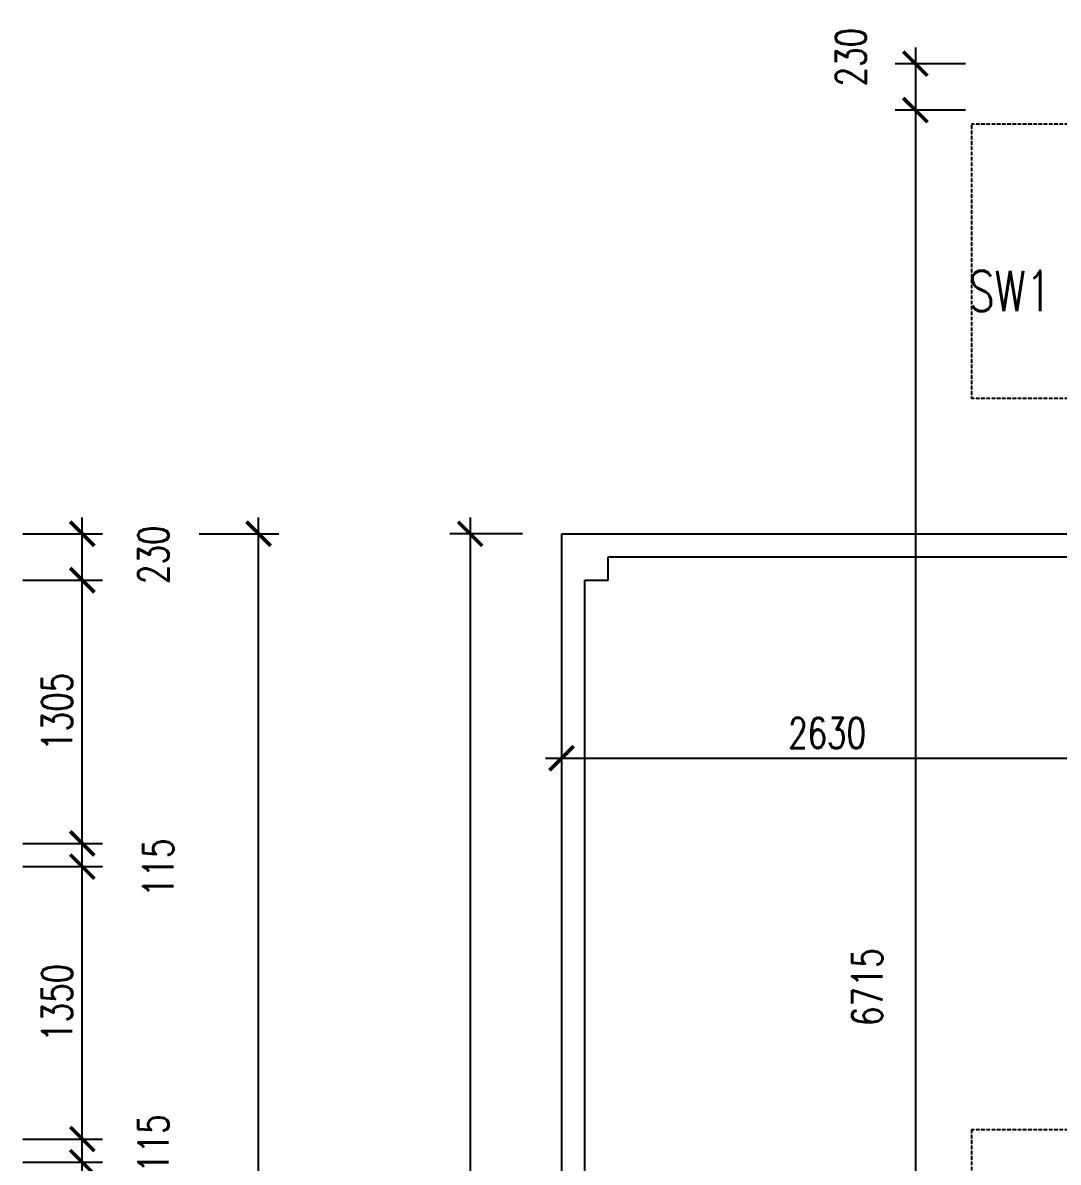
# Model space of a CAD drawing. Header units: millimetres. Extents: x 12977220 to 13113408, y -169657 to -55898.
# Drawn here: x 13009274 to 13014404, y -80260 to -74612 of the extents above; entities that cross this region are included whole.
import ezdxf

# ---------------------------------------------------------------- set-up
doc = ezdxf.new("R2010")
doc.units = ezdxf.units.MM
doc.header["$LTSCALE"] = 3
doc.header["$PDMODE"] = 66
doc.linetypes.add('HIDDEN2', pattern=[0.1875, 0.125, -0.0625])
for name, color, linetype in [('DIM', 9, 'Continuous'), ('door', 151, 'Continuous'), ('hid', 6, 'HIDDEN2'), ('text', 33, 'Continuous')]:
    doc.layers.add(name, color=color, linetype=linetype)
doc.styles.add('RS3', font='romans.shx', dxfattribs={"width": 0.75, "height": 150})
doc.styles.get("Standard").update_dxf_attribs({"font": 'ARIALBD.TTF', "height": 4.5})
doc.dimstyles.new('ISO-25', dxfattribs={"dimtxt": 2.5, "dimasz": 2.5, "dimexe": 1.25, "dimexo": 0.625, "dimtad": 1, "dimtxsty": 'Standard', "dimcen": 2.5, "dimadec": 0, "dimazin": 0, "dimtfac": 1, "dimtmove": 0, "dimatfit": 3, "dimfxl": 1, "dimarcsym": 0})

# ---------------------------------------------------------------- blocks, each defined once
blk = doc.blocks.new('_ARCHTICK')
at = {"color": 0, "linetype": 'ByBlock', "const_width": 0.15}
blk.add_lwpolyline([(-0.5, -0.5), (0.5, 0.5)], dxfattribs=at)
blk = doc.blocks.new('*D86')
at = {"layer": 'Defpoints', "color": 0, "transparency": 16777216}
for p in [(13009274.1, -80145.3), (13009568.8, -80145.3), (13009274.1, -80260.3)]:
    blk.add_point(p, dxfattribs=at)
at = {"layer": 'DIM', "color": 8, "lineweight": -2, "transparency": 16777216}
for p, q in [((13009568.8, -80340.3), (13009568.8, -80065.3)), ((13009274.1, -80145.3), (13009668.8, -80145.3)), ((13009274.1, -80260.3), (13009668.8, -80260.3))]:
    blk.add_line(p, q, dxfattribs=at)
at = {"layer": 'DIM', "color": 8, "lineweight": -2, "transparency": 16777216, "xscale": 120, "yscale": 120, "zscale": 120}
for p, rotation in [((13009568.8, -80145.3), 90), ((13009568.8, -80260.3), 270)]:
    blk.add_blockref('_ARCHTICK', p, dxfattribs=dict(at, rotation=rotation))
at = {"layer": 'DIM', "color": 6, "transparency": 16777216, "insert": (13009920.7, -80168.1), "char_height": 150, "attachment_point": 5, "rotation": 90, "style": 'RS3'}
blk.add_mtext('115', dxfattribs=at)
blk = doc.blocks.new('*D87')
at = {"layer": 'Defpoints', "color": 0, "transparency": 16777216}
for p in [(13009274.1, -78795.3), (13009568.8, -78795.3), (13009274.1, -80145.3)]:
    blk.add_point(p, dxfattribs=at)
at = {"layer": 'DIM', "color": 8, "lineweight": -2, "transparency": 16777216}
for p, q in [((13009568.8, -80225.3), (13009568.8, -78715.3)), ((13009274.1, -78795.3), (13009668.8, -78795.3)), ((13009274.1, -80145.3), (13009668.8, -80145.3))]:
    blk.add_line(p, q, dxfattribs=at)
at = {"layer": 'DIM', "color": 8, "lineweight": -2, "transparency": 16777216, "xscale": 120, "yscale": 120, "zscale": 120}
for p, rotation in [((13009568.8, -78795.3), 90), ((13009568.8, -80145.3), 270)]:
    blk.add_blockref('_ARCHTICK', p, dxfattribs=dict(at, rotation=rotation))
at = {"layer": 'DIM', "color": 6, "transparency": 16777216, "insert": (13009443.8, -79470.3), "char_height": 150, "attachment_point": 5, "rotation": 90, "style": 'RS3'}
blk.add_mtext('1350', dxfattribs=at)
blk = doc.blocks.new('*D88')
at = {"layer": 'Defpoints', "color": 0, "transparency": 16777216}
for p in [(13009274.1, -78680.3), (13009568.8, -78680.3), (13009274.1, -78795.3)]:
    blk.add_point(p, dxfattribs=at)
at = {"layer": 'DIM', "color": 8, "lineweight": -2, "transparency": 16777216}
for p, q in [((13009568.8, -78875.3), (13009568.8, -78600.3)), ((13009274.1, -78680.3), (13009668.8, -78680.3)), ((13009274.1, -78795.3), (13009668.8, -78795.3))]:
    blk.add_line(p, q, dxfattribs=at)
at = {"layer": 'DIM', "color": 8, "lineweight": -2, "transparency": 16777216, "xscale": 120, "yscale": 120, "zscale": 120}
for p, rotation in [((13009568.8, -78680.3), 90), ((13009568.8, -78795.3), 270)]:
    blk.add_blockref('_ARCHTICK', p, dxfattribs=dict(at, rotation=rotation))
at = {"layer": 'DIM', "color": 6, "transparency": 16777216, "insert": (13009945, -78800.5), "char_height": 150, "attachment_point": 5, "rotation": 90, "style": 'RS3'}
blk.add_mtext('115', dxfattribs=at)
blk = doc.blocks.new('*D89')
at = {"layer": 'Defpoints', "color": 0, "transparency": 16777216}
for p in [(13009274.1, -77375.3), (13009568.8, -77375.3), (13009274.1, -78680.3)]:
    blk.add_point(p, dxfattribs=at)
at = {"layer": 'DIM', "color": 8, "lineweight": -2, "transparency": 16777216}
for p, q in [((13009568.8, -78760.3), (13009568.8, -77295.3)), ((13009274.1, -77375.3), (13009668.8, -77375.3)), ((13009274.1, -78680.3), (13009668.8, -78680.3))]:
    blk.add_line(p, q, dxfattribs=at)
at = {"layer": 'DIM', "color": 8, "lineweight": -2, "transparency": 16777216, "xscale": 120, "yscale": 120, "zscale": 120}
for p, rotation in [((13009568.8, -77375.3), 90), ((13009568.8, -78680.3), 270)]:
    blk.add_blockref('_ARCHTICK', p, dxfattribs=dict(at, rotation=rotation))
at = {"layer": 'DIM', "color": 6, "transparency": 16777216, "insert": (13009443.8, -78027.8), "char_height": 150, "attachment_point": 5, "rotation": 90, "style": 'RS3'}
blk.add_mtext('1305', dxfattribs=at)
blk = doc.blocks.new('*D90')
at = {"layer": 'Defpoints', "color": 0, "transparency": 16777216}
for p in [(13009274.1, -80260.3), (13009568.8, -80260.3), (13009274.1, -82660.3)]:
    blk.add_point(p, dxfattribs=at)
at = {"layer": 'DIM', "color": 8, "lineweight": -2, "transparency": 16777216}
for p, q in [((13009568.8, -82740.3), (13009568.8, -80180.3)), ((13009274.1, -80260.3), (13009668.8, -80260.3)), ((13009274.1, -82660.3), (13009668.8, -82660.3))]:
    blk.add_line(p, q, dxfattribs=at)
at = {"layer": 'DIM', "color": 8, "lineweight": -2, "transparency": 16777216, "xscale": 120, "yscale": 120, "zscale": 120}
for p, rotation in [((13009568.8, -80260.3), 90), ((13009568.8, -82660.3), 270)]:
    blk.add_blockref('_ARCHTICK', p, dxfattribs=dict(at, rotation=rotation))
at = {"layer": 'DIM', "color": 6, "transparency": 16777216, "insert": (13009443.8, -81460.3), "char_height": 150, "attachment_point": 5, "rotation": 90, "style": 'RS3'}
blk.add_mtext('2400', dxfattribs=at)
blk = doc.blocks.new('*D92')
at = {"layer": 'Defpoints', "color": 0, "transparency": 16777216}
for p in [(13009274.1, -77145.3), (13009568.8, -77145.3), (13009274.1, -77375.3)]:
    blk.add_point(p, dxfattribs=at)
at = {"layer": 'DIM', "color": 8, "lineweight": -2, "transparency": 16777216}
for p, q in [((13009568.8, -77455.3), (13009568.8, -77065.3)), ((13009274.1, -77145.3), (13009668.8, -77145.3)), ((13009274.1, -77375.3), (13009668.8, -77375.3))]:
    blk.add_line(p, q, dxfattribs=at)
at = {"layer": 'DIM', "color": 8, "lineweight": -2, "transparency": 16777216, "xscale": 120, "yscale": 120, "zscale": 120}
for p, rotation in [((13009568.8, -77145.3), 90), ((13009568.8, -77375.3), 270)]:
    blk.add_blockref('_ARCHTICK', p, dxfattribs=dict(at, rotation=rotation))
at = {"layer": 'DIM', "color": 6, "transparency": 16777216, "insert": (13009921.2, -77249.4), "char_height": 150, "attachment_point": 5, "rotation": 90, "style": 'RS3'}
blk.add_mtext('230', dxfattribs=at)
blk = doc.blocks.new('*D154')
at = {"layer": 'Defpoints', "color": 0, "transparency": 16777216}
for p in [(13010148, -77145.3), (13010442.7, -77145.3), (13010148, -86145.3)]:
    blk.add_point(p, dxfattribs=at)
at = {"layer": 'DIM', "color": 8, "lineweight": -2, "transparency": 16777216}
for p, q in [((13010442.7, -86225.3), (13010442.7, -77065.3)), ((13010148, -77145.3), (13010542.7, -77145.3)), ((13010148, -86145.3), (13010542.7, -86145.3))]:
    blk.add_line(p, q, dxfattribs=at)
at = {"layer": 'DIM', "color": 8, "lineweight": -2, "transparency": 16777216, "xscale": 120, "yscale": 120, "zscale": 120}
for p, rotation in [((13010442.7, -77145.3), 90), ((13010442.7, -86145.3), 270)]:
    blk.add_blockref('_ARCHTICK', p, dxfattribs=dict(at, rotation=rotation))
at = {"layer": 'DIM', "color": 6, "transparency": 16777216, "insert": (13010317.7, -81645.3), "char_height": 150, "attachment_point": 5, "rotation": 90, "style": 'RS3'}
blk.add_mtext('9000', dxfattribs=at)
blk = doc.blocks.new('*D204')
at = {"layer": 'Defpoints', "color": 0, "transparency": 16777216}
for p in [(13011749.5, -77145.3), (13011490.5, -86145.3), (13011749.5, -86145.3)]:
    blk.add_point(p, dxfattribs=at)
at = {"layer": 'DIM', "color": 8, "lineweight": -2, "transparency": 16777216}
for p, q in [((13011490.5, -77065.3), (13011490.5, -86225.3)), ((13011749.5, -77145.3), (13011390.5, -77145.3)), ((13011749.5, -86145.3), (13011390.5, -86145.3))]:
    blk.add_line(p, q, dxfattribs=at)
at = {"layer": 'DIM', "color": 8, "lineweight": -2, "transparency": 16777216, "xscale": 120, "yscale": 120, "zscale": 120}
for p, rotation in [((13011490.5, -77145.3), 90), ((13011490.5, -86145.3), 270)]:
    blk.add_blockref('_ARCHTICK', p, dxfattribs=dict(at, rotation=rotation))
at = {"layer": 'DIM', "color": 6, "transparency": 16777216, "insert": (13011365.5, -81645.3), "char_height": 150, "attachment_point": 5, "rotation": 90, "style": 'RS3'}
blk.add_mtext('9000', dxfattribs=at)
blk = doc.blocks.new('*D206')
at = {"layer": 'Defpoints', "color": 0, "transparency": 16777216}
for p in [(13013944.5, -74815.3), (13013696.4, -75045.3), (13013944.5, -75045.3)]:
    blk.add_point(p, dxfattribs=at)
at = {"layer": 'DIM', "color": 8, "lineweight": -2, "transparency": 16777216}
for p, q in [((13013696.4, -74735.3), (13013696.4, -75125.3)), ((13013944.5, -74815.3), (13013596.4, -74815.3)), ((13013944.5, -75045.3), (13013596.4, -75045.3))]:
    blk.add_line(p, q, dxfattribs=at)
at = {"layer": 'DIM', "color": 8, "lineweight": -2, "transparency": 16777216, "xscale": 120, "yscale": 120, "zscale": 120}
for p, rotation in [((13013696.4, -74815.3), 90), ((13013696.4, -75045.3), 270)]:
    blk.add_blockref('_ARCHTICK', p, dxfattribs=dict(at, rotation=rotation))
at = {"layer": 'DIM', "color": 6, "transparency": 16777216, "insert": (13013376.8, -74782.8), "char_height": 150, "attachment_point": 5, "rotation": 90, "style": 'RS3'}
blk.add_mtext('230', dxfattribs=at)
blk = doc.blocks.new('*D209')
at = {"layer": 'Defpoints', "color": 0, "transparency": 16777216}
for p in [(13013944.5, -75045.3), (13013696.4, -81760.3), (13013944.5, -81760.3)]:
    blk.add_point(p, dxfattribs=at)
at = {"layer": 'DIM', "color": 8, "lineweight": -2, "transparency": 16777216}
for p, q in [((13013696.4, -74965.3), (13013696.4, -81840.3)), ((13013944.5, -75045.3), (13013596.4, -75045.3)), ((13013944.5, -81760.3), (13013596.4, -81760.3))]:
    blk.add_line(p, q, dxfattribs=at)
at = {"layer": 'DIM', "color": 8, "lineweight": -2, "transparency": 16777216, "xscale": 120, "yscale": 120, "zscale": 120}
for p, rotation in [((13013696.4, -75045.3), 90), ((13013696.4, -81760.3), 270)]:
    blk.add_blockref('_ARCHTICK', p, dxfattribs=dict(at, rotation=rotation))
at = {"layer": 'DIM', "color": 6, "transparency": 16777216, "insert": (13013458.1, -79392.3), "char_height": 150, "attachment_point": 5, "rotation": 90, "style": 'RS3'}
blk.add_mtext('6715', dxfattribs=at)
blk = doc.blocks.new('*D214')
at = {"layer": 'Defpoints', "color": 0, "transparency": 16777216}
for p in [(13014574, -78257.8), (13011944, -78711.3), (13014574, -78711.3)]:
    blk.add_point(p, dxfattribs=at)
at = {"layer": 'DIM', "color": 8, "lineweight": -2, "transparency": 16777216}
for p, q in [((13011944, -78711.3), (13011944, -78157.8)), ((13014574, -78711.3), (13014574, -78157.8)), ((13011864, -78257.8), (13014654, -78257.8))]:
    blk.add_line(p, q, dxfattribs=at)
at = {"layer": 'DIM', "color": 8, "lineweight": -2, "transparency": 16777216, "xscale": 120, "yscale": 120, "zscale": 120, "rotation": 180}
blk.add_blockref('_ARCHTICK', (13011944, -78257.8), dxfattribs=at)
at = {"layer": 'DIM', "color": 8, "lineweight": -2, "transparency": 16777216, "xscale": 120, "yscale": 120, "zscale": 120}
blk.add_blockref('_ARCHTICK', (13014574, -78257.8), dxfattribs=at)
at = {"layer": 'DIM', "color": 6, "transparency": 16777216, "insert": (13013259, -78132.8), "char_height": 150, "attachment_point": 5, "style": 'RS3'}
blk.add_mtext('2630', dxfattribs=at)

msp = doc.modelspace()

# ---------------------------------------------------------------- linework, layer by layer
at = {"layer": 'door', "color": 5}
for p, q in [((13011944, -86145.3), (13011944, -77145.3)), ((13011944, -77145.3), (13014574, -77145.3)), ((13011944, -77145.3), (13012174, -77145.3)), ((13012174, -77260.3), (13014574, -77260.3)), ((13012174, -77375.3), (13012174, -77260.3)), ((13012059, -80375.3), (13012059, -77375.3)), ((13012059, -77375.3), (13012174, -77375.3))]:
    msp.add_line(p, q, dxfattribs=at)
at = {"layer": 'hid', "color": 5}
for p, q in [((13013974, -75115.3), (13013974, -76475.3)), ((13014574, -75115.3), (13013974, -75115.3)), ((13014574, -76475.3), (13013974, -76475.3)), ((13013974, -80100.3), (13013974, -81760.3)), ((13014574, -80100.3), (13013974, -80100.3))]:
    msp.add_line(p, q, dxfattribs=at)

# ---------------------------------------------------------------- texts
at = {"layer": 'text', "style": 'RS3', "width": 0.75}
msp.add_text('SW1', height=200, dxfattribs=at).set_placement((13013960.8, -76041.6))

# ---------------------------------------------------------------- dimensions: what is measured, and where the dimension line sits
at = {"layer": 'DIM', "color": 8}
for base, p1, p2, override, picture, middle, dimtype in [((13013696.4, -75045.3), (13013944.5, -74815.3), (13013944.5, -75045.3), {"dimscale": 80, "dimasz": 1.5, "dimexo": 0, "dimdec": 0, "dimtxsty": 'RS3', "dimblk1": 'ARCHTICK', "dimblk2": 'ARCHTICK', "dimsah": 1, "dimdle": 1, "dimclrd": 8, "dimclre": 8, "dimclrt": 6, "dimtdec": 0, "dimtmove": 1}, '*D206', (13013501.8, -74782.8), 160), ((13013696.4, -81760.3), (13013944.5, -75045.3), (13013944.5, -81760.3), {"dimscale": 80, "dimasz": 1.5, "dimexo": 0, "dimdec": 0, "dimtxsty": 'RS3', "dimblk1": 'ARCHTICK', "dimblk2": 'ARCHTICK', "dimsah": 1, "dimdle": 1, "dimclrd": 8, "dimclre": 8, "dimclrt": 6, "dimtdec": 0, "dimtmove": 2}, '*D209', (13013458.1, -79392.3), 160), ((13009568.8, -77145.3), (13009274.1, -77375.3), (13009274.1, -77145.3), {"dimscale": 80, "dimasz": 1.5, "dimexo": 0, "dimdec": 0, "dimtxsty": 'RS3', "dimblk1": 'ARCHTICK', "dimblk2": 'ARCHTICK', "dimsah": 1, "dimdle": 1, "dimclrd": 8, "dimclre": 8, "dimclrt": 6, "dimtdec": 0, "dimtmove": 2}, '*D92', (13009921.2, -77249.4), 161), ((13009568.8, -78680.3), (13009274.1, -78795.3), (13009274.1, -78680.3), {"dimscale": 80, "dimasz": 1.5, "dimexo": 0, "dimdec": 0, "dimtxsty": 'RS3', "dimblk1": 'ARCHTICK', "dimblk2": 'ARCHTICK', "dimsah": 1, "dimdle": 1, "dimclrd": 8, "dimclre": 8, "dimclrt": 6, "dimtdec": 0, "dimtmove": 2}, '*D88', (13009945, -78800.5), 161), ((13009568.8, -80145.3), (13009274.1, -80260.3), (13009274.1, -80145.3), {"dimscale": 80, "dimasz": 1.5, "dimexo": 0, "dimdec": 0, "dimtxsty": 'RS3', "dimblk1": 'ARCHTICK', "dimblk2": 'ARCHTICK', "dimsah": 1, "dimdle": 1, "dimclrd": 8, "dimclre": 8, "dimclrt": 6, "dimtdec": 0, "dimtmove": 2}, '*D86', (13009920.7, -80168.1), 161)]:
    dim = msp.add_linear_dim(base=base, p1=p1, p2=p2, angle=90, dimstyle='ISO-25', override=override, dxfattribs=at)
    dim.commit()
    dim.dimension.update_dxf_attribs({"geometry": picture, "text_midpoint": middle, "dimtype": dimtype})
for p1, p2, picture, middle in [((13010148, -86145.3), (13010148, -77145.3), '*D154', (13010317.7, -81645.3)), ((13009274.1, -78680.3), (13009274.1, -77375.3), '*D89', (13009443.8, -78027.8)), ((13009274.1, -80145.3), (13009274.1, -78795.3), '*D87', (13009443.8, -79470.3)), ((13009274.1, -82660.3), (13009274.1, -80260.3), '*D90', (13009443.8, -81460.3))]:
    dim = msp.add_aligned_dim(p1=p1, p2=p2, distance=-294.8, dimstyle='ISO-25', override={"dimscale": 80, "dimasz": 1.5, "dimexo": 0, "dimdec": 0, "dimtxsty": 'RS3', "dimblk1": 'ARCHTICK', "dimblk2": 'ARCHTICK', "dimsah": 1, "dimdle": 1, "dimclrd": 8, "dimclre": 8, "dimclrt": 6, "dimtdec": 0, "dimtmove": 1}, dxfattribs=at)
    dim.commit()
    dim.dimension.update_dxf_attribs({"geometry": picture, "text_midpoint": middle})
dim = msp.add_linear_dim(base=(13011490.5, -86145.3), p1=(13011749.5, -77145.3), p2=(13011749.5, -86145.3), angle=90, dimstyle='ISO-25', override={"dimscale": 80, "dimasz": 1.5, "dimexo": 0, "dimdec": 0, "dimtxsty": 'RS3', "dimblk1": 'ARCHTICK', "dimblk2": 'ARCHTICK', "dimsah": 1, "dimdle": 1, "dimclrd": 8, "dimclre": 8, "dimclrt": 6, "dimtdec": 0, "dimtmove": 1}, dxfattribs=at)
dim.commit()
dim.dimension.update_dxf_attribs({"geometry": '*D204', "text_midpoint": (13011365.5, -81645.3)})
dim = msp.add_linear_dim(base=(13014574, -78257.8), p1=(13011944, -78711.3), p2=(13014574, -78711.3), dimstyle='ISO-25', override={"dimscale": 80, "dimasz": 1.5, "dimexo": 0, "dimdec": 0, "dimtxsty": 'RS3', "dimblk1": 'ARCHTICK', "dimblk2": 'ARCHTICK', "dimsah": 1, "dimdle": 1, "dimclrd": 8, "dimclre": 8, "dimclrt": 6, "dimtdec": 0, "dimtmove": 1}, dxfattribs=at)
dim.commit()
dim.dimension.update_dxf_attribs({"geometry": '*D214', "text_midpoint": (13013259, -78132.8)})

doc.saveas('drawing.dxf')
